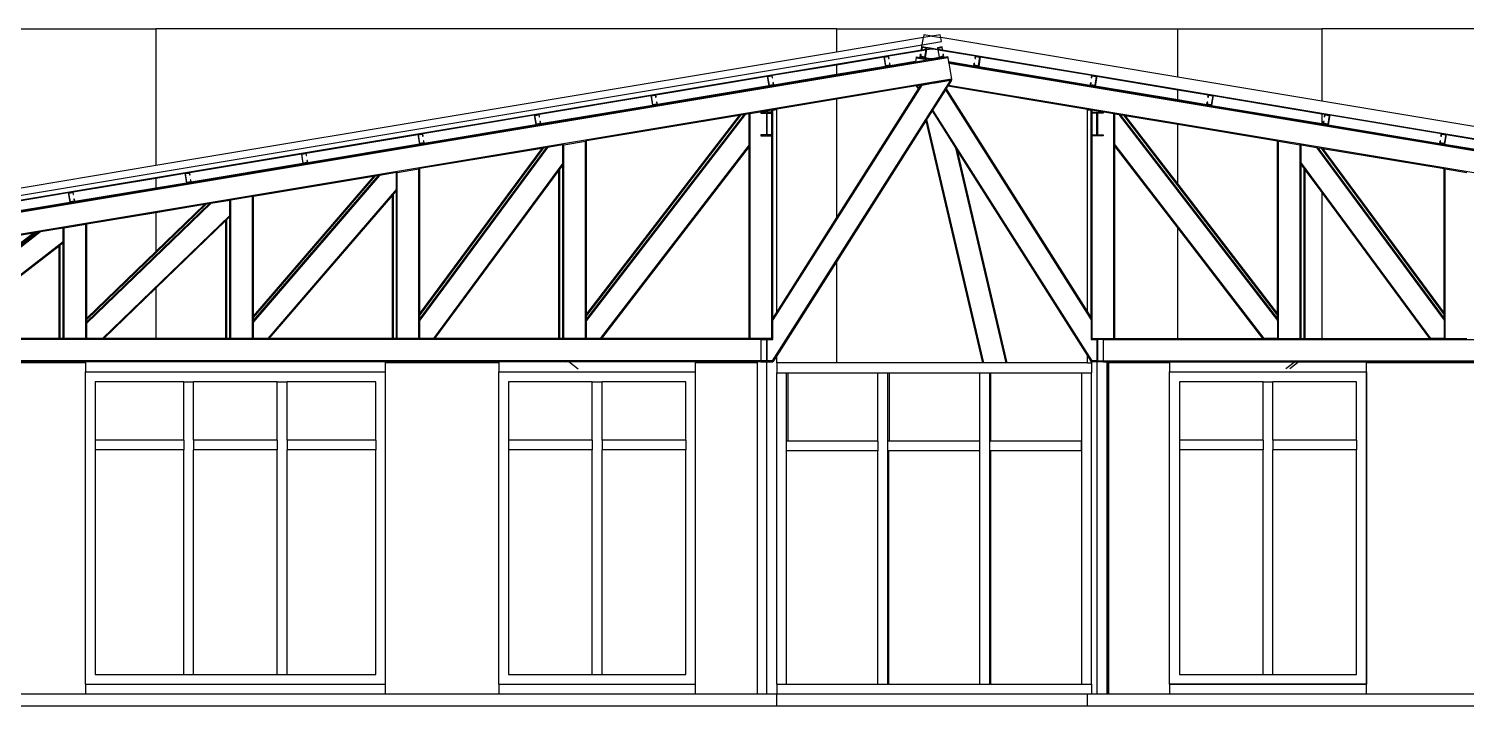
# Model space of a CAD drawing. Extents: x -49.2 to 49.2, y -12.4 to 14.6.
# Drawn here: x 2.73 to 17.34, y 5.95 to 12.83 of the extents above; entities that cross this region are included whole.
import ezdxf

# ---------------------------------------------------------------- set-up
doc = ezdxf.new("R2010")
doc.units = 0
doc.layers.get('0').update_dxf_attribs({"linetype": 'CONTINUOUS'})
doc.layers.add('SECTIONCUTEDGES', color=7, linetype='CONTINUOUS')

msp = doc.modelspace()

# ---------------------------------------------------------------- linework, layer by layer
for p, q in [((2.047, 12.833), (4.02, 12.833)), ((4.02, 12.833), (4.02, 11.443)), ((10.937, 12.833), (4.02, 12.833)), ((10.937, 12.833), (10.937, 12.596)), ((10.937, 12.833), (14.404, 12.833)), ((11.825, 12.772), (11.82, 12.743)), ((11.825, 12.772), (11.82, 12.743)), ((11.825, 12.772), (11.82, 12.743)), ((14.404, 12.342), (14.404, 12.833)), ((14.404, 12.833), (15.867, 12.833)), ((15.867, 12.833), (15.867, 12.098)), ((25.155, 12.833), (15.867, 12.833)), ((-4.87, 9.84), (11.846, 12.626)), ((11.467, 12.557), (11.845, 12.62)), ((11.851, 12.621), (11.908, 12.63)), ((11.852, 12.627), (11.908, 12.636)), ((11.908, 12.63), (11.925, 12.633)), ((11.908, 12.63), (11.966, 12.621)), ((11.971, 12.62), (12.349, 12.557)), ((12.07, 12.539), (-4.87, 9.716)), ((11.739, 12.494), (-4.87, 9.726)), ((10.284, 12.36), (10.937, 12.468)), ((10.937, 12.468), (11.418, 12.549)), ((10.937, 12.468), (10.937, 12.367)), ((11.435, 12.45), (10.937, 12.367)), ((11.74, 12.501), (11.484, 12.458)), ((11.878, 12.517), (11.739, 12.494)), ((11.74, 12.501), (11.739, 12.494)), ((11.746, 12.539), (11.74, 12.501)), ((11.748, 12.549), (11.746, 12.539)), ((11.746, 12.539), (11.878, 12.517)), ((11.748, 12.549), (11.787, 12.542)), ((11.788, 12.549), (11.787, 12.542)), ((11.787, 12.542), (11.888, 12.526)), ((11.837, 12.541), (11.908, 12.529)), ((11.908, 12.522), (11.878, 12.517)), ((11.908, 12.529), (11.888, 12.526)), ((11.888, 12.526), (11.908, 12.522)), ((12.029, 12.542), (11.908, 12.522)), ((11.979, 12.541), (11.908, 12.529)), ((12.028, 12.549), (12.029, 12.542)), ((12.068, 12.549), (12.029, 12.542)), ((12.068, 12.549), (12.07, 12.539)), ((12.07, 12.539), (12.076, 12.501)), ((12.076, 12.501), (12.077, 12.494)), ((12.076, 12.501), (12.332, 12.458)), ((12.077, 12.494), (28.913, 9.688)), ((12.077, 12.494), (12.079, 12.484)), ((12.079, 12.484), (28.853, 9.688)), ((12.079, 12.484), (12.106, 12.322)), ((12.382, 12.45), (13.516, 12.261)), ((12.398, 12.549), (13.532, 12.36)), ((12.106, 12.322), (-3.697, 9.688)), ((9.1, 12.162), (10.234, 12.351)), ((12.094, 12.31), (10.285, 9.458)), ((10.937, 12.367), (10.3, 12.261)), ((11.907, 12.279), (11.757, 12.254)), ((11.803, 12.261), (11.908, 12.279)), ((11.908, 12.279), (11.907, 12.279)), ((11.908, 12.279), (11.907, 12.279)), ((11.938, 12.284), (11.908, 12.279)), ((11.908, 12.279), (11.909, 12.279)), ((11.908, 12.279), (11.909, 12.279)), ((11.909, 12.279), (11.939, 12.284)), ((12.108, 12.312), (11.938, 12.284)), ((11.938, 12.284), (11.939, 12.284)), ((11.939, 12.284), (12.094, 12.31)), ((12.107, 12.312), (12.075, 12.261)), ((12.094, 12.31), (12.107, 12.312)), ((12.108, 12.312), (12.106, 12.322)), ((12.107, 12.312), (12.108, 12.312)), ((13.582, 12.351), (14.404, 12.214)), ((7.916, 11.965), (9.051, 12.154)), ((10.251, 12.253), (9.117, 12.064)), ((11.803, 12.261), (10.29, 9.877)), ((11.747, 12.252), (10.937, 12.117)), ((11.766, 12.222), (10.937, 10.915)), ((11.757, 12.254), (11.747, 12.252)), ((11.747, 12.252), (11.766, 12.222)), ((11.757, 12.254), (11.772, 12.231)), ((11.772, 12.231), (11.766, 12.222)), ((11.79, 12.259), (11.772, 12.231)), ((11.79, 12.259), (11.803, 12.261)), ((12.044, 12.212), (11.914, 12.007)), ((12.05, 12.222), (12.044, 12.212)), ((12.044, 12.212), (13.526, 9.877)), ((12.069, 12.252), (12.05, 12.222)), ((12.05, 12.222), (13.486, 9.959)), ((12.075, 12.261), (12.069, 12.252)), ((12.069, 12.252), (13.486, 12.016)), ((12.075, 12.261), (27.513, 9.688)), ((13.565, 12.253), (14.404, 12.113)), ((14.404, 12.113), (14.404, 12.214)), ((14.404, 12.214), (14.716, 12.162)), ((14.765, 12.154), (15.867, 11.97)), ((9.067, 12.055), (7.933, 11.866)), ((10.06, 11.971), (10.28, 12.008)), ((10.28, 12.008), (10.29, 12.009)), ((10.28, 11.986), (10.28, 12.008)), ((10.33, 12.016), (10.29, 12.009)), ((10.29, 12.006), (10.33, 12.012)), ((10.29, 12.006), (10.33, 12.012)), ((10.29, 12.006), (10.29, 12.009)), ((10.29, 12.006), (10.29, 12.006)), ((10.29, 11.986), (10.29, 12.006)), ((10.937, 12.117), (10.33, 12.016)), ((10.33, 12.012), (10.33, 12.016)), ((10.33, 9.959), (10.33, 12.012)), ((10.33, 12.012), (10.33, 12.012)), ((10.937, 12.117), (10.937, 10.915)), ((11.908, 11.998), (11.853, 11.91)), ((11.914, 12.007), (11.908, 11.998)), ((11.908, 11.998), (12.147, 11.622)), ((11.914, 12.007), (13.531, 9.458)), ((13.486, 12.012), (13.486, 12.016)), ((13.486, 12.016), (13.526, 12.009)), ((13.486, 9.959), (13.486, 12.012)), ((13.492, 12.011), (13.486, 12.012)), ((13.486, 12.012), (13.486, 12.012)), ((13.526, 12.006), (13.492, 12.011)), ((13.492, 12.011), (13.526, 12.006)), ((13.536, 12.008), (13.526, 12.009)), ((13.526, 12.006), (13.526, 12.009)), ((13.526, 11.986), (13.526, 12.006)), ((13.526, 12.006), (13.526, 12.006)), ((13.536, 11.986), (13.536, 12.008)), ((13.536, 12.008), (13.756, 11.971)), ((14.404, 12.113), (14.7, 12.064)), ((14.749, 12.055), (15.867, 11.869)), ((6.733, 11.768), (7.867, 11.957)), ((7.884, 11.858), (6.749, 11.669)), ((10.009, 11.962), (8.397, 9.869)), ((9.995, 11.96), (8.397, 9.885)), ((9.963, 11.955), (8.397, 9.921)), ((9.949, 11.952), (8.397, 9.937)), ((9.949, 11.952), (8.397, 11.694)), ((9.963, 11.955), (9.949, 11.952)), ((9.995, 11.96), (9.963, 11.955)), ((10.009, 11.962), (9.995, 11.96)), ((10.05, 11.969), (10.009, 11.962)), ((10.05, 11.969), (10.06, 11.971)), ((10.05, 11.655), (10.05, 11.969)), ((10.06, 9.688), (10.06, 11.971)), ((10.28, 11.756), (10.28, 11.976)), ((10.29, 11.756), (10.29, 11.976)), ((11.845, 11.899), (10.937, 10.467)), ((11.853, 11.91), (11.845, 11.899)), ((11.845, 11.899), (12.422, 9.438)), ((11.853, 11.91), (12.432, 9.438)), ((13.526, 11.756), (13.526, 11.976)), ((13.536, 11.756), (13.536, 11.976)), ((13.756, 9.688), (13.756, 11.971)), ((13.766, 11.969), (13.756, 11.971)), ((13.766, 11.655), (13.766, 11.969)), ((13.766, 11.969), (13.807, 11.962)), ((13.807, 11.962), (15.419, 9.869)), ((13.807, 11.962), (13.821, 11.96)), ((13.821, 11.96), (15.419, 9.885)), ((13.821, 11.96), (13.853, 11.955)), ((13.853, 11.955), (15.419, 9.921)), ((13.853, 11.955), (13.867, 11.952)), ((13.867, 11.952), (14.404, 11.863)), ((13.867, 11.952), (14.404, 11.255)), ((14.404, 11.255), (14.404, 11.863)), ((14.404, 11.863), (15.419, 11.694)), ((15.867, 11.97), (15.867, 11.869)), ((15.867, 11.97), (15.9, 11.965)), ((15.867, 11.869), (15.883, 11.866)), ((15.933, 11.858), (17.067, 11.669)), ((15.949, 11.957), (17.083, 11.768)), ((5.549, 11.57), (6.683, 11.759)), ((8.167, 11.655), (8.388, 11.692)), ((8.388, 11.692), (8.397, 11.694)), ((8.388, 9.688), (8.388, 11.692)), ((8.397, 9.937), (8.397, 11.694)), ((10.28, 9.688), (10.28, 11.746)), ((10.29, 9.896), (10.29, 11.746)), ((13.526, 9.896), (13.526, 11.746)), ((13.536, 9.688), (13.536, 11.746)), ((15.429, 11.692), (15.419, 11.694)), ((15.419, 9.937), (15.419, 11.694)), ((15.429, 9.688), (15.429, 11.692)), ((15.429, 11.692), (15.649, 11.655)), ((17.133, 11.759), (18.267, 11.57)), ((4.365, 11.373), (5.5, 11.562)), ((6.7, 11.661), (5.566, 11.472)), ((8.001, 11.628), (6.705, 9.873)), ((7.987, 11.625), (6.705, 9.89)), ((7.956, 11.62), (6.705, 9.928)), ((7.942, 11.618), (6.705, 9.944)), ((7.942, 11.618), (6.705, 11.412)), ((7.956, 11.62), (7.942, 11.618)), ((7.987, 11.625), (7.956, 11.62)), ((8.001, 11.628), (7.987, 11.625)), ((8.157, 11.654), (8.001, 11.628)), ((8.157, 11.654), (8.167, 11.655)), ((8.157, 11.468), (8.157, 11.654)), ((8.167, 9.688), (8.167, 11.655)), ((10.05, 11.655), (8.536, 9.688)), ((10.05, 11.638), (8.549, 9.688)), ((10.05, 11.638), (10.05, 11.655)), ((10.05, 9.688), (10.05, 11.638)), ((12.147, 11.622), (12.658, 9.438)), ((12.147, 11.622), (12.163, 11.596)), ((12.163, 11.596), (12.668, 9.438)), ((12.163, 11.596), (13.486, 9.511)), ((13.766, 11.638), (13.766, 11.655)), ((13.766, 11.655), (15.28, 9.688)), ((13.766, 9.688), (13.766, 11.638)), ((13.766, 11.638), (14.404, 10.809)), ((15.649, 9.688), (15.649, 11.655)), ((15.659, 11.654), (15.649, 11.655)), ((15.659, 11.468), (15.659, 11.654)), ((15.659, 11.654), (15.815, 11.628)), ((15.815, 11.628), (17.111, 9.873)), ((15.815, 11.628), (15.829, 11.625)), ((15.829, 11.625), (17.111, 9.89)), ((15.829, 11.625), (15.861, 11.62)), ((15.861, 11.62), (17.111, 9.928)), ((15.861, 11.62), (15.874, 11.618)), ((15.874, 11.618), (17.111, 11.412)), ((15.874, 11.618), (17.111, 9.944)), ((17.116, 11.661), (18.251, 11.472)), ((5.516, 11.464), (4.382, 11.275)), ((6.475, 11.373), (6.695, 11.41)), ((6.695, 11.41), (6.705, 11.412)), ((6.695, 9.688), (6.695, 11.41)), ((6.705, 9.944), (6.705, 11.412)), ((8.157, 11.468), (6.842, 9.688)), ((8.117, 11.398), (6.854, 9.688)), ((8.127, 11.411), (8.117, 11.398)), ((8.117, 9.688), (8.117, 11.398)), ((8.157, 11.452), (8.127, 11.411)), ((8.127, 9.688), (8.127, 11.411)), ((8.157, 11.468), (8.165, 11.463)), ((8.157, 11.452), (8.157, 11.468)), ((8.165, 11.463), (8.157, 11.452)), ((8.157, 9.688), (8.157, 11.452)), ((15.659, 11.468), (15.651, 11.463)), ((15.651, 11.463), (15.659, 11.452)), ((15.659, 11.468), (16.974, 9.688)), ((15.659, 11.452), (15.659, 11.468)), ((15.659, 9.688), (15.659, 11.452)), ((15.659, 11.452), (15.689, 11.411)), ((15.689, 9.688), (15.689, 11.411)), ((15.689, 11.411), (15.699, 11.398)), ((15.699, 9.688), (15.699, 11.398)), ((15.699, 11.398), (15.867, 11.17)), ((17.121, 11.41), (17.111, 11.412)), ((17.111, 9.944), (17.111, 11.412)), ((17.121, 9.688), (17.121, 11.41)), ((17.121, 11.41), (17.341, 11.373)), ((3.182, 11.176), (4.02, 11.316)), ((4.02, 11.316), (4.316, 11.365)), ((4.02, 11.316), (4.02, 11.214)), ((4.333, 11.266), (4.02, 11.214)), ((6.295, 11.343), (5.012, 9.857)), ((6.28, 11.341), (5.012, 9.872)), ((6.248, 11.336), (5.012, 9.903)), ((6.233, 11.333), (5.012, 9.918)), ((6.233, 11.333), (5.012, 11.13)), ((6.248, 11.336), (6.233, 11.333)), ((6.28, 11.341), (6.248, 11.336)), ((6.295, 11.343), (6.28, 11.341)), ((6.465, 11.372), (6.295, 11.343)), ((6.465, 11.372), (6.475, 11.373)), ((6.465, 11.203), (6.465, 11.372)), ((6.475, 9.688), (6.475, 11.373)), ((14.404, 11.255), (15.419, 9.937)), ((2.047, 10.987), (3.132, 11.168)), ((4.02, 11.214), (3.198, 11.077)), ((5.003, 11.128), (4.782, 11.091)), ((5.012, 11.13), (5.003, 11.128)), ((5.003, 9.688), (5.003, 11.128)), ((5.012, 9.918), (5.012, 11.13)), ((6.465, 11.203), (5.158, 9.688)), ((6.425, 11.142), (5.171, 9.688)), ((6.435, 11.153), (6.425, 11.142)), ((6.425, 9.688), (6.425, 11.142)), ((6.465, 11.188), (6.435, 11.153)), ((6.435, 9.688), (6.435, 11.153)), ((6.465, 11.188), (6.465, 11.203)), ((6.465, 9.688), (6.465, 11.188)), ((15.867, 11.17), (15.867, 9.688)), ((15.867, 11.17), (16.962, 9.688)), ((3.149, 11.069), (2.047, 10.885)), ((4.581, 11.058), (3.32, 9.841)), ((4.563, 11.055), (3.32, 9.855)), ((4.532, 11.05), (3.32, 9.88)), ((4.02, 10.964), (3.32, 10.848)), ((4.515, 11.047), (4.02, 10.569)), ((4.515, 11.047), (4.02, 10.964)), ((4.02, 10.964), (4.02, 10.569)), ((4.532, 11.05), (4.515, 11.047)), ((4.563, 11.055), (4.532, 11.05)), ((4.581, 11.058), (4.563, 11.055)), ((4.772, 11.09), (4.581, 11.058)), ((4.782, 11.091), (4.772, 11.09)), ((4.772, 10.936), (4.772, 11.09)), ((4.782, 9.688), (4.782, 11.091)), ((3.09, 10.809), (3.08, 10.808)), ((3.31, 10.846), (3.09, 10.809)), ((3.09, 9.688), (3.09, 10.809)), ((3.32, 10.848), (3.31, 10.846)), ((3.31, 9.688), (3.31, 10.846)), ((3.32, 9.893), (3.32, 10.848)), ((4.772, 10.936), (3.479, 9.688)), ((4.732, 10.884), (4.02, 10.197)), ((4.742, 10.894), (4.732, 10.884)), ((4.732, 9.688), (4.732, 10.884)), ((4.772, 10.923), (4.742, 10.894)), ((4.742, 9.688), (4.742, 10.894)), ((4.772, 10.923), (4.772, 10.936)), ((4.772, 9.688), (4.772, 10.923)), ((10.937, 10.915), (10.33, 9.959)), ((14.404, 9.688), (14.404, 10.809)), ((14.404, 10.809), (15.267, 9.688)), ((2.849, 10.769), (1.627, 9.827)), ((2.829, 10.766), (1.627, 9.84)), ((2.798, 10.761), (1.627, 9.858)), ((3.08, 10.668), (1.808, 9.688)), ((2.778, 10.757), (2.047, 10.194)), ((2.778, 10.757), (2.047, 10.635)), ((2.798, 10.761), (2.778, 10.757)), ((2.829, 10.766), (2.798, 10.761)), ((2.849, 10.769), (2.829, 10.766)), ((3.08, 10.808), (2.849, 10.769)), ((3.08, 10.668), (3.08, 10.808)), ((3.08, 10.656), (3.08, 10.668)), ((3.04, 10.625), (2.047, 9.86)), ((3.05, 10.633), (3.04, 10.625)), ((3.04, 9.688), (3.04, 10.625)), ((3.08, 10.656), (3.05, 10.633)), ((3.05, 9.688), (3.05, 10.633)), ((3.08, 9.688), (3.08, 10.656)), ((4.02, 10.569), (3.32, 9.893)), ((10.937, 10.467), (10.33, 9.511)), ((10.937, 10.467), (10.937, 9.438)), ((4.02, 10.197), (3.493, 9.688)), ((4.02, 10.197), (4.02, 9.688)), ((6.705, 9.928), (6.705, 9.944)), ((8.397, 9.921), (8.397, 9.937)), ((10.33, 9.959), (10.29, 9.896)), ((13.486, 9.959), (13.526, 9.896)), ((15.419, 9.921), (15.419, 9.937)), ((17.111, 9.928), (17.111, 9.944)), ((3.32, 9.88), (3.32, 9.893)), ((3.32, 9.855), (3.32, 9.88)), ((3.32, 9.855), (3.32, 9.841)), ((3.32, 9.688), (3.32, 9.841)), ((5.012, 9.903), (5.012, 9.918)), ((5.012, 9.872), (5.012, 9.903)), ((5.012, 9.872), (5.012, 9.857)), ((5.012, 9.688), (5.012, 9.857)), ((6.705, 9.89), (6.705, 9.928)), ((6.705, 9.89), (6.705, 9.873)), ((6.705, 9.688), (6.705, 9.873)), ((8.397, 9.885), (8.397, 9.921)), ((8.397, 9.885), (8.397, 9.869)), ((8.397, 9.688), (8.397, 9.869)), ((10.29, 9.896), (10.29, 9.877)), ((10.29, 9.688), (10.29, 9.877)), ((13.526, 9.896), (13.526, 9.877)), ((13.526, 9.877), (13.526, 9.688)), ((15.419, 9.885), (15.419, 9.921)), ((15.419, 9.885), (15.419, 9.869)), ((15.419, 9.869), (15.419, 9.688)), ((17.111, 9.89), (17.111, 9.928)), ((17.111, 9.89), (17.111, 9.873)), ((17.111, 9.873), (17.111, 9.688)), ((10.17, 9.678), (-4.63, 9.678)), ((3.04, 9.688), (2.047, 9.688)), ((3.05, 9.688), (3.04, 9.688)), ((3.08, 9.688), (3.05, 9.688)), ((3.09, 9.688), (3.08, 9.688)), ((3.31, 9.688), (3.09, 9.688)), ((3.32, 9.688), (3.31, 9.688)), ((3.479, 9.688), (3.32, 9.688)), ((3.479, 9.688), (3.493, 9.688)), ((4.02, 9.688), (3.493, 9.688)), ((4.732, 9.688), (4.02, 9.688)), ((4.742, 9.688), (4.732, 9.688)), ((4.772, 9.688), (4.742, 9.688)), ((4.782, 9.688), (4.772, 9.688)), ((5.003, 9.688), (4.782, 9.688)), ((5.012, 9.688), (5.003, 9.688)), ((5.158, 9.688), (5.012, 9.688)), ((5.158, 9.688), (5.171, 9.688)), ((6.425, 9.688), (5.171, 9.688)), ((6.435, 9.688), (6.425, 9.688)), ((6.465, 9.688), (6.435, 9.688)), ((6.475, 9.688), (6.465, 9.688)), ((6.695, 9.688), (6.475, 9.688)), ((6.705, 9.688), (6.695, 9.688)), ((6.842, 9.688), (6.705, 9.688)), ((6.842, 9.688), (6.854, 9.688)), ((8.117, 9.688), (6.854, 9.688)), ((8.127, 9.688), (8.117, 9.688)), ((8.157, 9.688), (8.127, 9.688)), ((8.167, 9.688), (8.157, 9.688)), ((8.388, 9.688), (8.167, 9.688)), ((8.397, 9.688), (8.388, 9.688)), ((8.536, 9.688), (8.397, 9.688)), ((8.536, 9.688), (8.549, 9.688)), ((10.05, 9.688), (8.549, 9.688)), ((10.06, 9.688), (10.05, 9.688)), ((10.17, 9.688), (10.06, 9.688)), ((10.17, 9.678), (10.17, 9.458)), ((13.646, 9.688), (13.756, 9.688)), ((13.646, 9.678), (13.646, 9.458)), ((13.646, 9.678), (28.446, 9.678)), ((13.756, 9.688), (13.766, 9.688)), ((13.766, 9.688), (14.404, 9.688)), ((14.404, 9.688), (15.267, 9.688)), ((15.28, 9.688), (15.267, 9.688)), ((15.419, 9.688), (15.28, 9.688)), ((15.419, 9.688), (15.429, 9.688)), ((15.429, 9.688), (15.649, 9.688)), ((15.649, 9.688), (15.659, 9.688)), ((15.659, 9.688), (15.689, 9.688)), ((15.689, 9.688), (15.699, 9.688)), ((15.699, 9.688), (15.867, 9.688)), ((15.867, 9.688), (16.962, 9.688)), ((16.974, 9.688), (16.962, 9.688)), ((17.111, 9.688), (16.974, 9.688)), ((17.111, 9.688), (17.121, 9.688)), ((17.121, 9.688), (17.341, 9.688)), ((10.33, 9.511), (10.29, 9.448)), ((10.33, 9.438), (10.33, 9.511)), ((13.486, 9.511), (13.526, 9.448)), ((13.486, 9.438), (13.486, 9.511)), ((4.02, 9.458), (2.047, 9.458)), ((4.02, 9.448), (2.047, 9.448)), ((2.155, 9.444), (3.305, 9.444)), ((3.305, 9.444), (3.305, 9.348)), ((3.305, 6.174), (3.305, 9.348)), ((3.305, 9.348), (6.355, 9.348)), ((4.02, 9.458), (4.02, 9.448)), ((10.13, 9.458), (4.02, 9.458)), ((10.13, 9.448), (4.02, 9.448)), ((6.355, 9.444), (7.505, 9.444)), ((6.355, 9.348), (6.355, 9.444)), ((6.355, 6.174), (6.355, 9.348)), ((7.505, 9.444), (7.505, 9.348)), ((7.505, 6.174), (7.505, 9.348)), ((7.505, 9.348), (9.505, 9.348)), ((8.17, 9.458), (8.177, 9.453)), ((8.177, 9.453), (8.183, 9.448)), ((8.21, 9.458), (8.217, 9.453)), ((8.217, 9.453), (8.312, 9.38)), ((9.505, 9.444), (10.13, 9.444)), ((9.505, 9.348), (9.505, 9.444)), ((9.505, 6.174), (9.505, 9.348)), ((10.13, 9.458), (10.13, 9.448)), ((10.17, 9.458), (10.13, 9.458)), ((10.13, 9.448), (10.13, 9.444)), ((10.17, 9.448), (10.13, 9.448)), ((10.13, 9.444), (10.13, 6.074)), ((10.23, 6.074), (10.23, 9.448)), ((10.29, 9.448), (10.279, 9.448)), ((10.29, 9.448), (10.29, 9.448)), ((10.33, 9.438), (10.33, 9.338)), ((10.937, 9.438), (10.33, 9.438)), ((12.422, 9.438), (10.937, 9.438)), ((12.432, 9.438), (12.422, 9.438)), ((12.658, 9.438), (12.432, 9.438)), ((12.668, 9.438), (12.658, 9.438)), ((13.486, 9.438), (12.668, 9.438)), ((13.486, 9.438), (13.53, 9.438)), ((13.526, 9.448), (13.526, 9.448)), ((13.526, 9.448), (13.538, 9.448)), ((13.53, 9.438), (13.53, 9.338)), ((13.586, 6.074), (13.586, 9.448)), ((13.646, 9.458), (13.686, 9.458)), ((13.646, 9.448), (13.686, 9.448)), ((13.686, 9.448), (13.686, 9.458)), ((13.686, 9.458), (14.404, 9.458)), ((13.686, 9.448), (13.696, 9.448)), ((13.686, 9.348), (13.686, 9.448)), ((13.686, 9.348), (13.696, 9.348)), ((13.686, 6.074), (13.686, 9.348)), ((13.696, 9.448), (14.404, 9.448)), ((13.696, 9.448), (13.696, 9.444)), ((13.696, 9.444), (13.706, 9.444)), ((13.696, 9.348), (13.696, 9.444)), ((13.696, 6.074), (13.696, 9.348)), ((13.706, 9.444), (14.321, 9.444)), ((13.706, 6.074), (13.706, 9.444)), ((14.321, 9.444), (14.321, 9.348)), ((14.321, 6.174), (14.321, 9.348)), ((14.321, 9.348), (16.321, 9.348)), ((14.321, 9.348), (16.321, 9.348)), ((14.321, 6.174), (14.321, 9.348)), ((14.404, 9.448), (14.404, 9.458)), ((14.404, 9.458), (15.867, 9.458)), ((14.404, 9.448), (15.867, 9.448)), ((15.6, 9.453), (15.504, 9.38)), ((15.6, 9.453), (15.504, 9.38)), ((15.6, 9.453), (15.504, 9.38)), ((15.6, 9.453), (15.504, 9.38)), ((15.64, 9.453), (15.544, 9.38)), ((15.606, 9.458), (15.6, 9.453)), ((15.606, 9.458), (15.6, 9.453)), ((15.606, 9.458), (15.6, 9.453)), ((15.606, 9.458), (15.6, 9.453)), ((15.64, 9.453), (15.633, 9.448)), ((15.646, 9.458), (15.64, 9.453)), ((15.646, 9.458), (15.64, 9.453)), ((15.646, 9.458), (15.64, 9.453)), ((15.867, 9.458), (15.867, 9.448)), ((15.867, 9.458), (25.155, 9.458)), ((15.867, 9.448), (25.155, 9.448)), ((16.321, 9.444), (17.471, 9.444)), ((16.321, 9.348), (16.321, 9.444)), ((16.321, 6.174), (16.321, 9.348)), ((16.321, 9.348), (16.321, 6.174)), ((4.305, 9.248), (3.405, 9.248)), ((3.405, 9.248), (3.405, 8.654)), ((4.305, 9.248), (4.405, 9.248)), ((4.305, 8.654), (4.305, 9.248)), ((4.405, 8.654), (4.405, 9.248)), ((5.255, 9.248), (4.405, 9.248)), ((5.255, 9.248), (5.355, 9.248)), ((5.255, 8.654), (5.255, 9.248)), ((5.355, 8.654), (5.355, 9.248)), ((6.255, 9.248), (5.355, 9.248)), ((6.255, 8.654), (6.255, 9.248)), ((8.455, 9.248), (7.605, 9.248)), ((7.605, 9.248), (7.605, 8.654)), ((8.455, 9.248), (8.555, 9.248)), ((8.455, 8.654), (8.455, 9.248)), ((9.405, 9.248), (8.555, 9.248)), ((8.555, 8.654), (8.555, 9.248)), ((9.405, 8.654), (9.405, 9.248)), ((10.33, 9.338), (10.43, 9.338)), ((10.33, 6.174), (10.33, 9.338)), ((10.43, 8.644), (10.43, 9.338)), ((10.43, 9.338), (10.442, 9.338)), ((10.442, 9.338), (10.442, 8.644)), ((10.442, 9.338), (11.359, 9.338)), ((11.359, 9.338), (11.459, 9.338)), ((11.359, 8.644), (11.359, 9.338)), ((11.459, 8.644), (11.459, 9.338)), ((11.459, 9.338), (11.471, 9.338)), ((11.471, 9.338), (11.471, 8.644)), ((11.471, 9.338), (12.395, 9.338)), ((12.395, 9.338), (12.495, 9.338)), ((12.395, 8.644), (12.395, 9.338)), ((12.495, 9.17), (12.495, 9.338)), ((12.495, 9.338), (12.501, 9.338)), ((12.501, 9.338), (12.501, 9.144)), ((12.501, 9.338), (13.43, 9.338)), ((13.43, 9.338), (13.53, 9.338)), ((13.43, 8.644), (13.43, 9.338)), ((13.53, 6.174), (13.53, 9.338)), ((14.421, 9.248), (14.421, 8.654)), ((15.271, 9.248), (14.421, 9.248)), ((15.271, 9.248), (15.371, 9.248)), ((15.271, 8.654), (15.271, 9.248)), ((16.221, 9.248), (15.371, 9.248)), ((15.371, 8.654), (15.371, 9.248)), ((16.221, 8.654), (16.221, 9.248)), ((12.495, 9.17), (12.501, 9.144)), ((12.495, 9.127), (12.495, 9.17)), ((12.495, 9.127), (12.501, 9.102)), ((12.495, 8.644), (12.495, 9.127)), ((12.501, 9.144), (12.501, 9.102)), ((12.501, 9.102), (12.501, 8.644)), ((4.305, 8.654), (3.405, 8.654)), ((3.405, 8.654), (3.405, 8.554)), ((4.305, 8.654), (4.305, 8.554)), ((5.255, 8.654), (4.405, 8.654)), ((4.405, 8.654), (4.405, 8.554)), ((5.255, 8.654), (5.255, 8.554)), ((6.255, 8.654), (5.355, 8.654)), ((5.355, 8.654), (5.355, 8.554)), ((6.255, 8.654), (6.255, 8.554)), ((8.455, 8.654), (7.605, 8.654)), ((7.605, 8.654), (7.605, 8.554)), ((8.455, 8.654), (8.455, 8.554)), ((9.405, 8.654), (8.555, 8.654)), ((8.555, 8.654), (8.555, 8.554)), ((9.405, 8.654), (9.405, 8.554)), ((10.442, 8.644), (10.43, 8.644)), ((10.43, 8.544), (10.43, 8.644)), ((11.359, 8.644), (10.442, 8.644)), ((11.359, 8.644), (11.359, 8.544)), ((11.471, 8.644), (11.459, 8.644)), ((11.459, 8.544), (11.459, 8.644)), ((12.389, 8.644), (11.471, 8.644)), ((12.389, 8.644), (12.395, 8.644)), ((12.389, 8.644), (12.389, 8.59)), ((12.395, 8.59), (12.395, 8.644)), ((12.501, 8.644), (12.495, 8.644)), ((12.495, 8.544), (12.495, 8.644)), ((13.424, 8.644), (12.501, 8.644)), ((13.424, 8.644), (13.43, 8.644)), ((13.424, 8.644), (13.424, 8.59)), ((13.43, 8.59), (13.43, 8.644)), ((15.271, 8.654), (14.421, 8.654)), ((14.421, 8.654), (14.421, 8.554)), ((15.271, 8.654), (15.271, 8.554)), ((16.221, 8.654), (15.371, 8.654)), ((15.371, 8.654), (15.371, 8.554)), ((16.221, 8.654), (16.221, 8.554)), ((4.305, 8.554), (3.405, 8.554)), ((3.405, 8.554), (3.405, 6.274)), ((4.305, 6.274), (4.305, 8.554)), ((5.255, 8.554), (4.405, 8.554)), ((4.405, 6.274), (4.405, 8.554)), ((5.255, 6.274), (5.255, 8.554)), ((6.255, 8.554), (5.355, 8.554)), ((5.355, 6.274), (5.355, 8.554)), ((6.255, 6.274), (6.255, 8.554)), ((8.455, 8.554), (7.605, 8.554)), ((7.605, 8.554), (7.605, 6.274)), ((8.455, 6.274), (8.455, 8.554)), ((9.405, 8.554), (8.555, 8.554)), ((8.555, 6.274), (8.555, 8.554)), ((9.405, 6.274), (9.405, 8.554)), ((11.359, 8.544), (10.43, 8.544)), ((10.43, 6.174), (10.43, 8.544)), ((11.359, 6.174), (11.359, 8.544)), ((11.459, 8.544), (11.465, 8.544)), ((11.459, 7.59), (11.459, 8.544)), ((12.389, 8.544), (11.465, 8.544)), ((11.465, 8.544), (11.465, 7.59)), ((12.389, 8.59), (12.395, 8.59)), ((12.389, 8.59), (12.389, 8.544)), ((12.395, 8.544), (12.389, 8.544)), ((12.395, 8.544), (12.395, 8.59)), ((12.395, 6.174), (12.395, 8.544)), ((12.495, 8.544), (12.501, 8.544)), ((12.495, 7.59), (12.495, 8.544)), ((13.424, 8.544), (12.501, 8.544)), ((12.501, 8.544), (12.501, 7.59)), ((13.424, 8.59), (13.43, 8.59)), ((13.424, 8.59), (13.424, 8.544)), ((13.43, 8.544), (13.424, 8.544)), ((13.43, 8.544), (13.43, 8.59)), ((13.43, 6.174), (13.43, 8.544)), ((15.271, 8.554), (14.421, 8.554)), ((14.421, 8.554), (14.421, 6.274)), ((15.271, 6.274), (15.271, 8.554)), ((16.221, 8.554), (15.371, 8.554)), ((15.371, 6.274), (15.371, 8.554)), ((16.221, 6.274), (16.221, 8.554)), ((11.465, 7.59), (11.459, 7.59)), ((11.459, 6.174), (11.459, 7.59)), ((11.465, 7.59), (11.465, 6.174)), ((12.501, 7.59), (12.495, 7.59)), ((12.495, 6.174), (12.495, 7.59)), ((12.501, 7.59), (12.501, 6.174)), ((3.305, 6.174), (6.355, 6.174)), ((3.305, 6.174), (3.305, 6.074)), ((3.405, 6.274), (4.305, 6.274)), ((4.305, 6.274), (4.405, 6.274)), ((4.405, 6.274), (5.255, 6.274)), ((5.255, 6.274), (5.355, 6.274)), ((5.355, 6.274), (6.255, 6.274)), ((6.355, 6.074), (6.355, 6.174)), ((7.505, 6.174), (9.505, 6.174)), ((7.505, 6.174), (7.505, 6.074)), ((7.605, 6.274), (8.455, 6.274)), ((8.455, 6.274), (8.555, 6.274)), ((8.555, 6.274), (9.405, 6.274)), ((9.505, 6.074), (9.505, 6.174)), ((10.33, 6.174), (10.43, 6.174)), ((10.33, 6.174), (10.33, 6.074)), ((10.43, 6.174), (11.359, 6.174)), ((11.359, 6.174), (11.459, 6.174)), ((11.465, 6.174), (11.459, 6.174)), ((11.465, 6.174), (12.395, 6.174)), ((12.395, 6.174), (12.495, 6.174)), ((12.501, 6.174), (12.495, 6.174)), ((12.501, 6.174), (13.43, 6.174)), ((13.43, 6.174), (13.53, 6.174)), ((13.53, 6.174), (13.53, 6.074)), ((14.321, 6.174), (16.321, 6.174)), ((14.321, 6.174), (14.321, 6.074)), ((16.321, 6.174), (14.321, 6.174)), ((14.421, 6.274), (15.271, 6.274)), ((15.271, 6.274), (15.371, 6.274)), ((15.371, 6.274), (16.221, 6.274)), ((16.321, 6.074), (16.321, 6.174)), ((10.33, 5.954), (10.33, 5.948)), ((13.486, 5.948), (13.486, 5.954))]:
    msp.add_line(p, q)
at = {"layer": 'SECTIONCUTEDGES'}
for p, q in [((11.82, 12.743), (10.937, 12.596)), ((11.808, 12.67), (11.82, 12.743)), ((11.825, 12.772), (11.82, 12.743)), ((11.908, 12.758), (11.82, 12.743)), ((11.908, 12.758), (11.825, 12.772)), ((11.991, 12.772), (11.908, 12.758)), ((11.908, 12.758), (11.996, 12.743)), ((11.996, 12.743), (11.991, 12.772)), ((12.003, 12.702), (11.996, 12.743)), ((14.404, 12.342), (11.996, 12.743)), ((-4.87, 9.89), (11.808, 12.67)), ((10.937, 12.596), (4.02, 11.443)), ((11.788, 12.549), (11.792, 12.574)), ((11.797, 12.573), (11.792, 12.574)), ((11.794, 12.553), (11.797, 12.573)), ((11.8, 12.623), (11.804, 12.648)), ((11.805, 12.622), (11.8, 12.623)), ((11.804, 12.648), (11.854, 12.639)), ((11.805, 12.653), (11.808, 12.67)), ((11.805, 12.653), (11.908, 12.636)), ((11.808, 12.642), (11.805, 12.622)), ((11.808, 12.67), (12.003, 12.702)), ((11.848, 12.635), (11.808, 12.642)), ((11.845, 12.62), (11.833, 12.546)), ((11.851, 12.621), (11.837, 12.541)), ((11.845, 12.62), (11.846, 12.626)), ((11.846, 12.626), (11.848, 12.635)), ((11.852, 12.627), (11.851, 12.621)), ((11.854, 12.639), (11.852, 12.627)), ((11.908, 12.636), (11.925, 12.633)), ((11.925, 12.633), (11.965, 12.627)), ((12.012, 12.648), (11.962, 12.639)), ((11.962, 12.639), (11.965, 12.627)), ((11.965, 12.627), (11.966, 12.621)), ((11.97, 12.626), (11.965, 12.627)), ((11.966, 12.621), (11.979, 12.541)), ((11.968, 12.635), (12.008, 12.642)), ((11.97, 12.626), (11.968, 12.635)), ((11.97, 12.626), (29.027, 9.783)), ((11.971, 12.62), (11.97, 12.626)), ((11.983, 12.546), (11.971, 12.62)), ((12.008, 12.642), (12.011, 12.622)), ((12.011, 12.622), (12.016, 12.623)), ((12.016, 12.623), (12.012, 12.648)), ((12.024, 12.574), (12.019, 12.573)), ((12.019, 12.573), (12.022, 12.553)), ((12.028, 12.549), (12.024, 12.574)), ((11.467, 12.557), (11.418, 12.549)), ((11.418, 12.549), (11.435, 12.45)), ((11.424, 12.544), (11.463, 12.551)), ((11.439, 12.456), (11.424, 12.544)), ((11.435, 12.45), (11.484, 12.458)), ((11.478, 12.462), (11.439, 12.456)), ((11.463, 12.551), (11.467, 12.531)), ((11.472, 12.532), (11.467, 12.557)), ((11.467, 12.531), (11.472, 12.532)), ((11.48, 12.483), (11.475, 12.482)), ((11.475, 12.482), (11.478, 12.462)), ((11.484, 12.458), (11.48, 12.483)), ((11.837, 12.541), (11.788, 12.549)), ((11.833, 12.546), (11.794, 12.553)), ((11.979, 12.541), (12.028, 12.549)), ((12.022, 12.553), (11.983, 12.546)), ((12.332, 12.458), (12.336, 12.483)), ((12.382, 12.45), (12.332, 12.458)), ((12.341, 12.482), (12.336, 12.483)), ((12.338, 12.462), (12.341, 12.482)), ((12.377, 12.456), (12.338, 12.462)), ((12.345, 12.532), (12.349, 12.557)), ((12.345, 12.532), (12.349, 12.531)), ((12.349, 12.557), (12.398, 12.549)), ((12.349, 12.531), (12.353, 12.551)), ((12.353, 12.551), (12.392, 12.544)), ((12.392, 12.544), (12.377, 12.456)), ((12.398, 12.549), (12.382, 12.45)), ((10.284, 12.36), (10.234, 12.351)), ((10.234, 12.351), (10.251, 12.253)), ((10.24, 12.347), (10.28, 12.354)), ((10.255, 12.258), (10.24, 12.347)), ((10.28, 12.354), (10.283, 12.334)), ((10.283, 12.334), (10.288, 12.335)), ((10.288, 12.335), (10.284, 12.36)), ((10.296, 12.286), (10.291, 12.285)), ((10.291, 12.285), (10.294, 12.265)), ((10.3, 12.261), (10.296, 12.286)), ((13.516, 12.261), (13.52, 12.286)), ((13.525, 12.285), (13.52, 12.286)), ((13.522, 12.265), (13.525, 12.285)), ((13.528, 12.335), (13.532, 12.36)), ((13.528, 12.335), (13.533, 12.334)), ((13.532, 12.36), (13.582, 12.351)), ((13.533, 12.334), (13.536, 12.354)), ((13.536, 12.354), (13.576, 12.347)), ((13.576, 12.347), (13.561, 12.258)), ((13.582, 12.351), (13.565, 12.253)), ((15.867, 12.098), (14.404, 12.342)), ((9.1, 12.162), (9.051, 12.154)), ((9.051, 12.154), (9.067, 12.055)), ((9.057, 12.15), (9.096, 12.157)), ((9.071, 12.061), (9.057, 12.15)), ((9.096, 12.157), (9.099, 12.137)), ((9.099, 12.137), (9.104, 12.138)), ((9.104, 12.138), (9.1, 12.162)), ((10.251, 12.253), (10.3, 12.261)), ((10.294, 12.265), (10.255, 12.258)), ((13.565, 12.253), (13.516, 12.261)), ((13.561, 12.258), (13.522, 12.265)), ((14.712, 12.138), (14.716, 12.162)), ((14.712, 12.138), (14.717, 12.137)), ((14.716, 12.162), (14.765, 12.154)), ((14.717, 12.137), (14.72, 12.157)), ((14.72, 12.157), (14.76, 12.15)), ((14.76, 12.15), (14.745, 12.061)), ((14.765, 12.154), (14.749, 12.055)), ((9.067, 12.055), (9.117, 12.064)), ((9.111, 12.068), (9.071, 12.061)), ((9.112, 12.088), (9.107, 12.087)), ((9.107, 12.087), (9.111, 12.068)), ((9.117, 12.064), (9.112, 12.088)), ((10.17, 11.986), (10.17, 11.976)), ((10.28, 11.986), (10.17, 11.986)), ((10.29, 11.986), (10.28, 11.986)), ((10.29, 11.976), (10.29, 11.986)), ((13.526, 11.976), (13.526, 11.986)), ((13.526, 11.986), (13.536, 11.986)), ((13.536, 11.986), (13.646, 11.986)), ((13.646, 11.986), (13.646, 11.976)), ((14.7, 12.064), (14.704, 12.088)), ((14.749, 12.055), (14.7, 12.064)), ((14.709, 12.087), (14.704, 12.088)), ((14.705, 12.068), (14.709, 12.087)), ((14.745, 12.061), (14.705, 12.068)), ((25.155, 10.55), (15.867, 12.098)), ((7.916, 11.965), (7.867, 11.957)), ((7.867, 11.957), (7.884, 11.858)), ((7.873, 11.953), (7.912, 11.959)), ((7.888, 11.864), (7.873, 11.953)), ((7.884, 11.858), (7.933, 11.866)), ((7.927, 11.87), (7.888, 11.864)), ((7.912, 11.959), (7.916, 11.94)), ((7.921, 11.94), (7.916, 11.965)), ((7.916, 11.94), (7.921, 11.94)), ((7.929, 11.891), (7.924, 11.89)), ((7.924, 11.89), (7.927, 11.87)), ((7.933, 11.866), (7.929, 11.891)), ((10.17, 11.976), (10.227, 11.976)), ((10.227, 11.976), (10.227, 11.756)), ((10.233, 11.756), (10.233, 11.976)), ((10.233, 11.976), (10.28, 11.976)), ((10.28, 11.976), (10.29, 11.976)), ((13.536, 11.976), (13.526, 11.976)), ((13.583, 11.976), (13.536, 11.976)), ((13.583, 11.756), (13.583, 11.976)), ((13.646, 11.976), (13.589, 11.976)), ((13.589, 11.976), (13.589, 11.756)), ((15.883, 11.866), (15.887, 11.891)), ((15.933, 11.858), (15.883, 11.866)), ((15.892, 11.89), (15.887, 11.891)), ((15.889, 11.87), (15.892, 11.89)), ((15.928, 11.864), (15.889, 11.87)), ((15.896, 11.94), (15.9, 11.965)), ((15.896, 11.94), (15.9, 11.94)), ((15.9, 11.965), (15.949, 11.957)), ((15.9, 11.94), (15.904, 11.959)), ((15.904, 11.959), (15.943, 11.953)), ((15.943, 11.953), (15.928, 11.864)), ((15.949, 11.957), (15.933, 11.858)), ((6.733, 11.768), (6.683, 11.759)), ((6.683, 11.759), (6.7, 11.661)), ((6.689, 11.755), (6.729, 11.762)), ((6.704, 11.667), (6.689, 11.755)), ((6.729, 11.762), (6.732, 11.742)), ((6.732, 11.742), (6.737, 11.743)), ((6.737, 11.743), (6.733, 11.768)), ((6.745, 11.694), (6.74, 11.693)), ((6.74, 11.693), (6.743, 11.673)), ((6.749, 11.669), (6.745, 11.694)), ((10.227, 11.756), (10.17, 11.756)), ((10.17, 11.756), (10.17, 11.746)), ((10.17, 11.746), (10.28, 11.746)), ((10.28, 11.756), (10.233, 11.756)), ((10.29, 11.756), (10.28, 11.756)), ((10.28, 11.746), (10.29, 11.746)), ((10.29, 11.746), (10.29, 11.756)), ((13.526, 11.746), (13.526, 11.756)), ((13.526, 11.756), (13.536, 11.756)), ((13.536, 11.746), (13.526, 11.746)), ((13.536, 11.756), (13.583, 11.756)), ((13.646, 11.746), (13.536, 11.746)), ((13.589, 11.756), (13.646, 11.756)), ((13.646, 11.756), (13.646, 11.746)), ((17.067, 11.669), (17.071, 11.694)), ((17.076, 11.693), (17.071, 11.694)), ((17.073, 11.673), (17.076, 11.693)), ((17.079, 11.743), (17.083, 11.768)), ((17.079, 11.743), (17.084, 11.742)), ((17.083, 11.768), (17.133, 11.759)), ((17.084, 11.742), (17.087, 11.762)), ((17.087, 11.762), (17.127, 11.755)), ((17.127, 11.755), (17.112, 11.667)), ((17.133, 11.759), (17.116, 11.661)), ((5.549, 11.57), (5.5, 11.562)), ((5.5, 11.562), (5.516, 11.464)), ((5.506, 11.558), (5.545, 11.565)), ((5.52, 11.469), (5.506, 11.558)), ((5.545, 11.565), (5.548, 11.545)), ((5.548, 11.545), (5.553, 11.546)), ((5.553, 11.546), (5.549, 11.57)), ((6.7, 11.661), (6.749, 11.669)), ((6.743, 11.673), (6.704, 11.667)), ((17.116, 11.661), (17.067, 11.669)), ((17.112, 11.667), (17.073, 11.673)), ((4.02, 11.443), (2.047, 11.114)), ((5.516, 11.464), (5.566, 11.472)), ((5.56, 11.476), (5.52, 11.469)), ((5.561, 11.496), (5.556, 11.496)), ((5.556, 11.496), (5.56, 11.476)), ((5.566, 11.472), (5.561, 11.496)), ((4.365, 11.373), (4.316, 11.365)), ((4.316, 11.365), (4.333, 11.266)), ((4.322, 11.361), (4.361, 11.367)), ((4.337, 11.272), (4.322, 11.361)), ((4.333, 11.266), (4.382, 11.275)), ((4.376, 11.279), (4.337, 11.272)), ((4.361, 11.367), (4.365, 11.348)), ((4.37, 11.348), (4.365, 11.373)), ((4.365, 11.348), (4.37, 11.348)), ((4.378, 11.299), (4.373, 11.298)), ((4.373, 11.298), (4.376, 11.279)), ((4.382, 11.275), (4.378, 11.299)), ((3.182, 11.176), (3.132, 11.168)), ((3.132, 11.168), (3.149, 11.069)), ((3.138, 11.164), (3.178, 11.17)), ((3.153, 11.075), (3.138, 11.164)), ((3.178, 11.17), (3.181, 11.15)), ((3.181, 11.15), (3.186, 11.151)), ((3.186, 11.151), (3.182, 11.176)), ((3.194, 11.102), (3.189, 11.101)), ((3.189, 11.101), (3.192, 11.081)), ((3.198, 11.077), (3.194, 11.102)), ((3.149, 11.069), (3.198, 11.077)), ((3.192, 11.081), (3.153, 11.075)), ((10.17, 9.688), (10.17, 9.678)), ((10.28, 9.688), (10.17, 9.688)), ((10.17, 9.678), (10.227, 9.678)), ((10.227, 9.678), (10.227, 9.458)), ((10.233, 9.458), (10.233, 9.678)), ((10.233, 9.678), (10.29, 9.678)), ((10.29, 9.688), (10.28, 9.688)), ((10.29, 9.678), (10.29, 9.688)), ((13.526, 9.688), (13.526, 9.678)), ((13.526, 9.688), (13.536, 9.688)), ((13.526, 9.678), (13.583, 9.678)), ((13.536, 9.688), (13.646, 9.688)), ((13.583, 9.678), (13.583, 9.458)), ((13.646, 9.678), (13.589, 9.678)), ((13.589, 9.678), (13.589, 9.458)), ((13.646, 9.688), (13.646, 9.678)), ((10.17, 9.458), (10.17, 9.448)), ((10.227, 9.458), (10.17, 9.458)), ((10.17, 9.448), (10.23, 9.448)), ((10.23, 9.448), (10.279, 9.448)), ((10.285, 9.458), (10.233, 9.458)), ((10.279, 9.448), (10.29, 9.448)), ((10.29, 9.458), (10.285, 9.458)), ((10.29, 9.448), (10.29, 9.458)), ((13.526, 9.448), (13.526, 9.458)), ((13.526, 9.458), (13.531, 9.458)), ((13.526, 9.448), (13.538, 9.448)), ((13.583, 9.458), (13.531, 9.458)), ((13.586, 9.448), (13.538, 9.448)), ((13.646, 9.448), (13.586, 9.448)), ((13.589, 9.458), (13.646, 9.458)), ((13.646, 9.448), (13.646, 9.458)), ((3.305, 6.074), (2.155, 6.074)), ((6.355, 6.074), (3.305, 6.074)), ((7.505, 6.074), (6.355, 6.074)), ((9.505, 6.074), (7.505, 6.074)), ((10.13, 6.074), (9.505, 6.074)), ((10.23, 6.074), (10.13, 6.074)), ((10.33, 6.074), (10.23, 6.074)), ((13.486, 6.074), (10.33, 6.074)), ((10.33, 5.954), (10.33, 6.074)), ((13.486, 5.954), (13.486, 6.074)), ((13.53, 6.074), (13.486, 6.074)), ((13.586, 6.074), (13.53, 6.074)), ((13.686, 6.074), (13.586, 6.074)), ((13.696, 6.074), (13.686, 6.074)), ((13.706, 6.074), (13.696, 6.074)), ((14.321, 6.074), (13.706, 6.074)), ((16.321, 6.074), (14.321, 6.074)), ((17.471, 6.074), (16.321, 6.074)), ((-4.892, 5.954), (10.33, 5.954)), ((10.33, 5.954), (13.486, 5.954)), ((13.486, 5.954), (28.686, 5.954))]:
    msp.add_line(p, q, dxfattribs=at)

doc.saveas('drawing.dxf')
